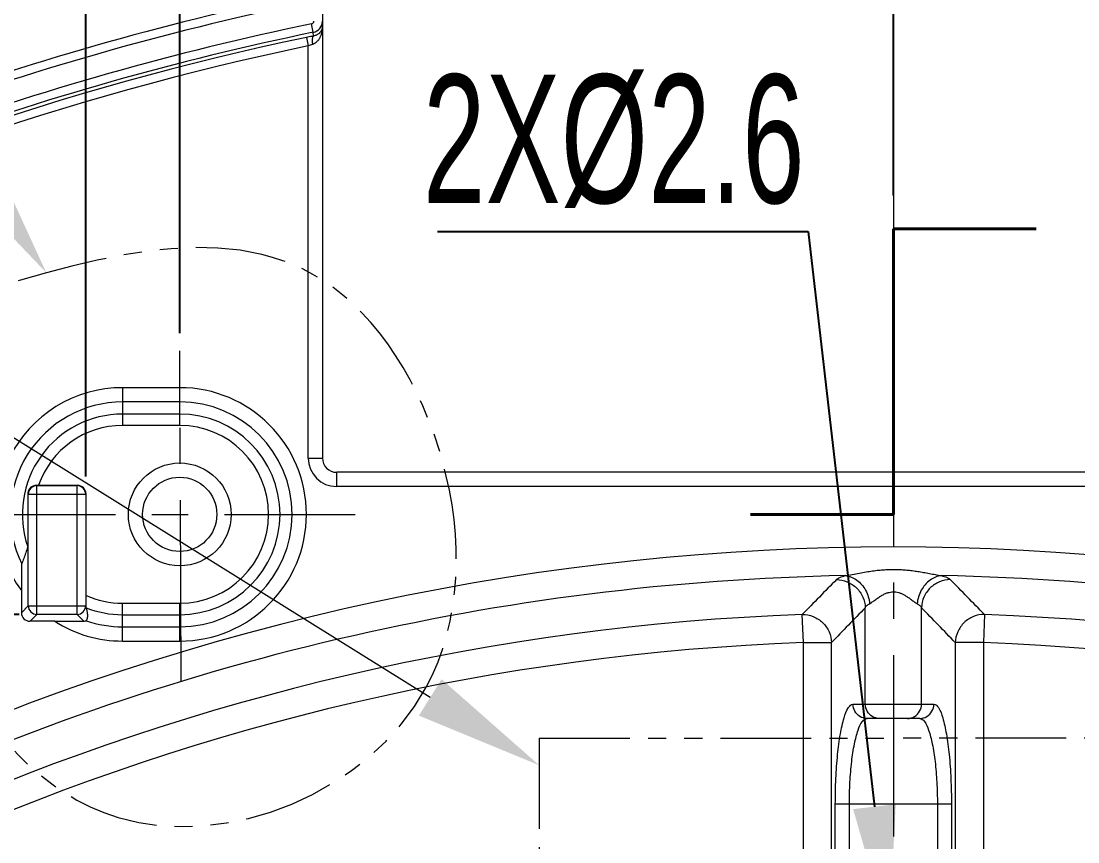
# Model space of a CAD drawing. Header units: millimetres. Extents: x 5536 to 6151, y 463 to 893.
# Drawn here: x 5709.11 to 5746.12, y 720.53 to 749.27 of the extents above; entities that cross this region are included whole.
import ezdxf

# ---------------------------------------------------------------- set-up
doc = ezdxf.new("R2010")
doc.units = ezdxf.units.MM
doc.header["$LTSCALE"] = 0.2
doc.linetypes.add('CENTER', pattern=[50.8, 31.75, -6.35, 6.35, -6.35])
doc.linetypes.add('PHANTOM2', pattern=[31.75, 15.875, -3.175, 3.175, -3.175, 3.175, -3.175])
doc.layers.get('0').update_dxf_attribs({"lineweight": 18})
for name, color, linetype, lineweight in [('poumianxian', 2, 'Continuous', 18), ('图层1', 1, 'CENTER', 18), ('图层3', 3, 'PHANTOM2', 18), ('图层4', 8, 'Continuous', 40), ('尺寸线', 3, 'Continuous', 18)]:
    doc.layers.add(name, color=color, linetype=linetype, lineweight=lineweight)
doc.styles.add('標準', font='', dxfattribs={"width": 0.667})
doc.styles.get('標準').set_extended_font_data('pmingliu')
doc.dimstyles.new('11111111111', dxfattribs={"dimtxt": 4.5, "dimasz": 4.5, "dimexe": 1.25, "dimexo": 0.625, "dimtad": 1, "dimtoh": 1, "dimdsep": 46, "dimtxsty": '標準', "dimblk": '_CAXARROW', "dimcen": 0, "dimdle": 9, "dimclrd": 6, "dimclre": 6, "dimclrt": 2, "dimadec": 0, "dimazin": 0, "dimtfac": 0.707107, "dimtofl": 0, "dimtmove": 2, "dimatfit": 3, "dimfxl": 0, "dimfrac": 2, "dimtolj": 1, "dimarcsym": 0})
doc.dimstyles.new('222222', dxfattribs={"dimtxt": 4.5, "dimasz": 4.5, "dimexe": 1.25, "dimexo": 0.625, "dimtad": 1, "dimdsep": 46, "dimtxsty": '標準', "dimblk": '_CAXARROW', "dimcen": 0, "dimdle": 9, "dimclrd": 6, "dimclre": 6, "dimclrt": 2, "dimadec": 0, "dimazin": 0, "dimtfac": 0.707107, "dimtofl": 0, "dimtmove": 2, "dimatfit": 3, "dimfxl": 0, "dimfrac": 2, "dimtolj": 1, "dimarcsym": 0})
doc.dimstyles.new('ISO-25', dxfattribs={"dimtxt": 2.5, "dimasz": 2.5, "dimexe": 1.25, "dimexo": 0.625, "dimtad": 1, "dimdsep": 46, "dimtxsty": 'Standard', "dimblk": '_CAXARROW', "dimcen": 0, "dimdle": 5, "dimclrd": 4, "dimclre": 4, "dimclrt": 3, "dimadec": 0, "dimazin": 0, "dimtfac": 0.707107, "dimtofl": 0, "dimtmove": 2, "dimatfit": 3, "dimfxl": 0, "dimfrac": 2, "dimarcsym": 0})
doc.dimstyles.new('zhijing', dxfattribs={"dimtxt": 4.5, "dimasz": 4.5, "dimexe": 1.25, "dimexo": 0.625, "dimtad": 1, "dimtoh": 1, "dimdsep": 46, "dimtxsty": '標準', "dimblk": '_CAXARROW', "dimcen": 0, "dimdle": 9, "dimclrd": 6, "dimclre": 6, "dimclrt": 2, "dimadec": 0, "dimazin": 0, "dimtfac": 0.707107, "dimtofl": 0, "dimtmove": 2, "dimatfit": 3, "dimfxl": 0, "dimfrac": 2, "dimtolj": 1, "dimarcsym": 0})

# ---------------------------------------------------------------- blocks, each defined once
blk = doc.blocks.new('*X4')
at = {"layer": 'poumianxian'}
blk.add_hatch(color=6, dxfattribs=at).paths.add_polyline_path([(5815.182, 723.919), (5816.22, 722.836), (5812.452, 720.263)], flags=0)
at = {"layer": 'poumianxian', "color": 6, "lineweight": -2}
blk.add_line((5838.466, 745.204), (5815.701, 723.377), dxfattribs=at)
at = {"layer": 'poumianxian', "insert": (5828.219, 739.866), "char_height": 4.5, "width": 64.97647, "attachment_point": 5, "rotation": 43.7937, "style": '標準'}
blk.add_mtext('\\T1.004;%%C201.68%%P0.5', dxfattribs=at)
blk = doc.blocks.new('_CAXARROW')
blk.add_hatch(color=0).paths.add_polyline_path([(0, 0), (-1, 0.125), (-1, -0.125)], flags=0)
blk = doc.blocks.new('*X9')
at = {"layer": 'poumianxian'}
blk.add_hatch(color=6, dxfattribs=at).paths.add_polyline_path([(5739.742, 721.849), (5738.251, 721.677), (5739.512, 717.292)], flags=0)
at = {"layer": 'poumianxian', "color": 6, "lineweight": -2}
for p, q in [((5723.694, 741.911), (5736.674, 741.911)), ((5736.674, 741.911), (5738.997, 721.763))]:
    blk.add_line(p, q, dxfattribs=at)
at = {"layer": 'poumianxian', "color": 2, "insert": (5729.871, 745.07), "char_height": 4.5, "width": 39.38568, "attachment_point": 5, "style": '標準'}
blk.add_mtext('\\T1.004;2X%%C2.6', dxfattribs=at)
blk = doc.blocks.new('*X10')
at = {"layer": 'poumianxian'}
blk.add_hatch(color=6, dxfattribs=at).paths.add_polyline_path([(5725.411, 706.874), (5725.191, 705.39), (5729.752, 705.472)], flags=0)
at = {"layer": 'poumianxian', "color": 6, "lineweight": -2}
for p, q in [((5641.463, 716.813), (5653.343, 716.813)), ((5653.343, 716.813), (5725.301, 706.132))]:
    blk.add_line(p, q, dxfattribs=at)
at = {"layer": 'poumianxian', "color": 2, "insert": (5647.09, 719.943), "char_height": 4.5, "width": 36.09904, "attachment_point": 5, "style": '標準'}
blk.add_mtext('\\T1.004;%%C20.03', dxfattribs=at)
blk = doc.blocks.new('*X16')
at = {"layer": 'poumianxian'}
for points in [[(5719.161, 759.1), (5719.161, 757.6), (5714.661, 758.35)], [(5735.161, 759.1), (5735.161, 757.6), (5739.661, 758.35)]]:
    blk.add_hatch(color=6, dxfattribs=at).paths.add_polyline_path(points, flags=0)
at = {"layer": 'poumianxian', "color": 6, "lineweight": -2}
for p, q in [((5714.661, 738.352), (5714.661, 759.6)), ((5739.661, 752.276), (5739.661, 759.6)), ((5719.161, 758.35), (5735.161, 758.35))]:
    blk.add_line(p, q, dxfattribs=at)
at = {"layer": 'poumianxian', "color": 2, "insert": (5727.161, 761.588), "char_height": 4.5, "width": 33.87493, "attachment_point": 5, "style": '標準'}
blk.add_mtext('\\T1.004;25%%P0.3', dxfattribs=at)
blk = doc.blocks.new('*X18')
at = {"layer": 'poumianxian'}
for points in [[(5633.571, 723.996), (5635.071, 723.996), (5634.321, 728.496)], [(5633.571, 648.974), (5635.071, 648.974), (5634.321, 644.474)]]:
    blk.add_hatch(color=6, dxfattribs=at).paths.add_polyline_path(points, flags=0)
at = {"layer": 'poumianxian', "color": 6, "lineweight": -2}
for p, q in [((5709.031, 728.496), (5633.071, 728.496)), ((5634.321, 723.996), (5634.321, 648.974)), ((5693.458, 644.474), (5633.071, 644.474))]:
    blk.add_line(p, q, dxfattribs=at)
at = {"layer": 'poumianxian', "color": 2, "insert": (5631.191, 685.597), "char_height": 4.5, "width": 27.30164, "attachment_point": 5, "rotation": 90, "style": '標準'}
blk.add_mtext('\\T1.004;84.02', dxfattribs=at)
blk = doc.blocks.new('*X19')
at = {"layer": 'poumianxian'}
for points in [[(5715.866, 773.33), (5715.866, 771.83), (5711.366, 772.58)], [(5735.161, 773.33), (5735.161, 771.83), (5739.661, 772.58)]]:
    blk.add_hatch(color=6, dxfattribs=at).paths.add_polyline_path(points, flags=0)
at = {"layer": 'poumianxian', "color": 6, "lineweight": -2}
for p, q in [((5711.366, 733.331), (5711.366, 773.83)), ((5739.661, 751.884), (5739.661, 773.83)), ((5715.866, 772.58), (5735.161, 772.58))]:
    blk.add_line(p, q, dxfattribs=at)
at = {"layer": 'poumianxian', "color": 2, "insert": (5725.431, 775.74), "char_height": 4.5, "width": 27.4097, "attachment_point": 5, "style": '標準'}
blk.add_mtext('\\T1.004;28.29', dxfattribs=at)
blk = doc.blocks.new('*X33')
at = {"layer": 'poumianxian'}
for points in [[(5749.661, 773.429), (5749.661, 771.929), (5754.161, 772.679)], [(5764.161, 773.429), (5764.161, 771.929), (5759.661, 772.679)]]:
    blk.add_hatch(color=6, dxfattribs=at).paths.add_polyline_path(points, flags=0)
at = {"layer": 'poumianxian', "color": 6, "lineweight": -2}
for p, q in [((5754.161, 745.826), (5754.161, 773.929)), ((5759.661, 748.799), (5759.661, 773.929)), ((5749.661, 772.679), (5745.161, 772.679)), ((5764.161, 772.679), (5774.758, 772.679))]:
    blk.add_line(p, q, dxfattribs=at)
at = {"layer": 'poumianxian', "color": 2, "insert": (5771.709, 775.852), "char_height": 4.5, "width": 14.53326, "attachment_point": 5, "style": '標準'}
blk.add_mtext('\\T1.004;5.5', dxfattribs=at)
blk = doc.blocks.new('*X38')
at = {"layer": 'poumianxian'}
for points in [[(5744.161, 759.1), (5744.161, 757.6), (5739.661, 758.35)], [(5749.661, 759.1), (5749.661, 757.6), (5754.161, 758.35)]]:
    blk.add_hatch(color=6, dxfattribs=at).paths.add_polyline_path(points, flags=0)
at = {"layer": 'poumianxian', "color": 6, "lineweight": -2}
for p, q in [((5739.661, 743.17), (5739.661, 759.6)), ((5754.161, 739.426), (5754.161, 759.6)), ((5749.661, 758.35), (5744.161, 758.35))]:
    blk.add_line(p, q, dxfattribs=at)
at = {"layer": 'poumianxian', "color": 2, "insert": (5747.355, 761.523), "char_height": 4.5, "width": 19.86393, "attachment_point": 5, "style": '標準'}
blk.add_mtext('\\T1.004;14.5', dxfattribs=at)
blk = doc.blocks.new('*X44')
at = {"color": 2, "char_height": 4.5, "attachment_point": 1, "style": '標準'}
for s, insert, width in [('\\T1.004;{\\H0.7x; +0.5}', (5741.524, 796.589), 23.95734), ('\\T1.004;96.19', (5732.152, 794.271), 61.44538), ('\\T1.004;{\\H0.7x;  0}', (5741.524, 791.972), 23.95734)]:
    blk.add_mtext(s, dxfattribs=dict(at, insert=insert, width=width))
blk = doc.blocks.new('*X43')
at = {"layer": 'poumianxian'}
for points in [[(5696.067, 788.628), (5696.067, 787.128), (5691.567, 787.878)], [(5783.254, 788.628), (5783.254, 787.128), (5787.754, 787.878)]]:
    blk.add_hatch(color=6, dxfattribs=at).paths.add_polyline_path(points, flags=0)
at = {"layer": 'poumianxian', "color": 6, "lineweight": -2}
for p, q in [((5691.567, 740.171), (5691.567, 789.128)), ((5787.754, 740.171), (5787.754, 789.128)), ((5783.254, 787.878), (5696.067, 787.878))]:
    blk.add_line(p, q, dxfattribs=at)
at = {"layer": 'poumianxian', "color": 2}
blk.add_blockref('*X44', (0, 0), dxfattribs=at)
blk = doc.blocks.new('*X78')
at = {"layer": 'poumianxian'}
blk.add_hatch(color=6, dxfattribs=at).paths.add_polyline_path([(5827.51, 710.522), (5828.348, 709.277), (5824.196, 707.386)], flags=0)
at = {"layer": 'poumianxian', "color": 6, "lineweight": -2}
blk.add_line((5850.063, 724.801), (5827.929, 709.899), dxfattribs=at)
at = {"layer": 'poumianxian', "color": 2, "insert": (5839.054, 721.293), "char_height": 4.5, "width": 64.97647, "attachment_point": 5, "rotation": 33.95, "style": '標準'}
blk.add_mtext('\\T1.004;%%C203.82%%P0.5', dxfattribs=at)

msp = doc.modelspace()

# ---------------------------------------------------------------- hatches: boundary and pattern name
at = {"layer": 'poumianxian'}
msp.add_hatch(color=6, dxfattribs=at).paths.add_polyline_path([(5708.078, 744.606), (5709.988, 740.463), (5706.838, 743.763)], flags=0)
at = {"layer": '尺寸线'}
msp.add_hatch(color=6, dxfattribs=at).paths.add_polyline_path([(5723.833, 726.227), (5727.257, 723.212), (5723.04, 724.953)], flags=0)

# ---------------------------------------------------------------- linework, layer by layer
for p, q in [((5719.661, 749.975), (5719.661, 749.103)), ((5719.341, 748.883), (5719.281, 749.176)), ((5719.342, 748.751), (5719.341, 748.883)), ((5719.661, 749.103), (5719.661, 733.974)), ((5719.099, 748.702), (5719.161, 748.409)), ((5719.161, 733.974), (5719.161, 748.409)), ((5712.661, 736.438), (5712.661, 735.115)), ((5714.661, 736.438), (5712.661, 736.438)), ((5714.661, 735.115), (5714.661, 736.438)), ((5714.661, 735.938), (5712.661, 735.938)), ((5714.661, 735.514), (5712.661, 735.514)), ((5714.661, 735.115), (5712.661, 735.115)), ((5719.161, 733.974), (5719.661, 733.974)), ((5720.161, 732.974), (5720.161, 733.474)), ((5759.161, 733.474), (5720.161, 733.474)), ((5709.656, 733.006), (5709.643, 733.019)), ((5709.656, 728.496), (5709.656, 733.006)), ((5709.656, 733.006), (5711.066, 733.006)), ((5709.718, 733.018), (5711.078, 733.018)), ((5711.066, 733.006), (5711.078, 733.018)), ((5711.066, 728.496), (5711.066, 733.006)), ((5759.161, 732.974), (5720.161, 732.974)), ((5709.341, 732.721), (5709.356, 732.706)), ((5709.356, 728.796), (5709.356, 732.706)), ((5709.356, 732.706), (5711.366, 732.706)), ((5711.366, 732.706), (5711.378, 732.718)), ((5711.366, 732.706), (5711.366, 728.796)), ((5711.378, 729.164), (5711.378, 732.718)), ((5709.116, 729.332), (5709.116, 728.557)), ((5712.661, 727.564), (5712.661, 728.887)), ((5712.661, 728.887), (5714.661, 728.887)), ((5714.661, 727.564), (5714.661, 728.887)), ((5709.356, 728.796), (5709.116, 728.557)), ((5709.356, 728.796), (5711.366, 728.796)), ((5711.382, 728.78), (5711.366, 728.796)), ((5738.676, 725.353), (5738.676, 728.731)), ((5740.646, 725.353), (5740.646, 728.731)), ((5709.656, 728.496), (5709.416, 728.257)), ((5710.281, 728.257), (5709.416, 728.257)), ((5711.066, 728.496), (5709.656, 728.496)), ((5711.066, 728.496), (5711.3, 728.262)), ((5712.661, 728.488), (5714.661, 728.488)), ((5736.508, 727.511), (5736.471, 728.495)), ((5742.851, 728.495), (5742.813, 727.511)), ((5712.661, 728.064), (5714.661, 728.064)), ((5712.661, 727.564), (5714.661, 727.564)), ((5736.508, 717.562), (5736.508, 727.511)), ((5736.508, 727.511), (5737.493, 727.511)), ((5737.493, 719.143), (5737.493, 727.511)), ((5741.828, 727.511), (5741.828, 719.143)), ((5742.813, 727.511), (5741.828, 727.511)), ((5742.813, 727.511), (5742.813, 717.562)), ((5738.244, 725.353), (5741.077, 725.353)), ((5740.585, 724.853), (5738.737, 724.853)), ((5737.627, 719.241), (5737.627, 721.853)), ((5741.694, 721.853), (5737.627, 721.853)), ((5738.12, 719.241), (5738.12, 721.853)), ((5741.202, 721.853), (5741.202, 719.241)), ((5741.694, 721.853), (5741.694, 719.241))]:
    msp.add_line(p, q)
for radius in [1.8, 1.3]:
    msp.add_circle((5714.661, 732.001), radius)
for centre, radius, start, end in [((5739.661, 650.474), 101.851, 101.53113, 118.11236), ((5739.661, 650.474), 101.551, 101.53112, 118.11236), ((5719.261, 749.274), 0.1, 281.7065, 0.0282), ((5719.261, 749.273), 0.399, 281.6579, 359.9942), ((5739.661, 650.474), 100.785, 101.6663, 118.30827), ((5739.661, 650.474), 100.485, 101.6663, 118.30827), ((5718.672, 749.103), 0.989, 352.8501, 0.0178), ((5739.661, 650.474), 100.358, 101.82253, 131.34562), ((5721.897, 735.338), 13.654, 101.6522, 101.8244), ((5721.818, 735.728), 13.256, 100.7654, 101.6558), ((5720.236, 748.616), 0.937, 181.2612, 189.744), ((5739.661, 650.474), 100.058, 101.82253, 131.34965), ((5721.008, 742.89), 5.821, 106.9449, 108.505), ((5739.661, 650.474), 101.908, 118.44247, 254.63694), ((5739.661, 650.474), 101.608, 118.44247, 254.63694), ((5739.661, 650.474), 100.842, 118.67849, 254.51733), ((5739.661, 650.474), 100.543, 118.67849, 254.51733), ((5712.661, 732.001), 4.437, 90, 216.9791), ((5714.661, 732.001), 4.437, 270, 90), ((5712.661, 732.001), 3.937, 90, 206.0899), ((5714.661, 732.001), 3.937, 270, 90), ((5712.661, 732.001), 3.513, 90, 198.8929), ((5714.661, 732.001), 3.513, 270, 90), ((5712.661, 732.001), 3.114, 90, 160.9275), ((5714.661, 732.001), 3.114, 270, 90), ((5720.161, 733.974), 1, 180, 270), ((5720.161, 733.974), 0.5, 180, 270), ((5709.656, 732.706), 0.3, 90.0209, 179.9791), ((5709.718, 758.185), 25.167, 269.8303, 270.0006), ((5711.066, 732.706), 0.3, 0.0209, 89.9791), ((5739.661, 644.474), 86.384, 65.64638, 114.35361), ((5739.661, 644.474), 85.399, 91.13132, 115.21004), ((5906.537, 562.818), 237.427, 135.33637, 135.74889), ((5739.661, 644.474), 85.399, 64.78996, 88.86889), ((5573.184, 563.21), 236.867, 44.25062, 44.66411), ((5712.661, 732.001), 3.114, 245.6757, 270), ((5709.656, 728.796), 0.3, 180.0209, 269.979), ((5711.066, 728.796), 0.3, 270.0209, 359.979), ((5712.661, 732.001), 3.513, 248.6408, 270), ((5905.655, 565.606), 233.435, 135.66903, 136.08607), ((5574.062, 565.99), 232.883, 43.91344, 44.33146), ((5739.661, 644.474), 84.082, 92.17418, 177.24672), ((5712.661, 732.001), 4.437, 237.5577, 270), ((5712.661, 732.001), 3.937, 251.0448, 270), ((5739.661, 644.474), 84.082, 2.75328, 87.82582), ((5739.661, 644.474), 83.097, 92.17418, 177.24672), ((5739.661, 644.474), 83.097, 2.75328, 87.82582)]:
    msp.add_arc(centre, radius, start, end)
for centre, start_param, end_param in [((5711.078, 732.718), 2.356347, 3.926839), ((5709.416, 728.557), 5.497939, 7.068431)]:
    msp.add_ellipse(centre, major_axis=(-0.212, -0.212), ratio=0.999695, start_param=start_param, end_param=end_param)
for points, knots in [([(5719.637, 748.981), (5719.634, 748.974), (5719.628, 748.958), (5719.615, 748.935), (5719.599, 748.91), (5719.582, 748.888), (5719.563, 748.866), (5719.541, 748.845), (5719.516, 748.825), (5719.485, 748.804), (5719.447, 748.783), (5719.399, 748.764), (5719.362, 748.755), (5719.342, 748.751)], [0, 0, 0, 0, 8129.752208, 19717.415769, 30817.549842, 41722.596002, 52755.090768, 64290.600648, 76788.139491, 90825.201295, 107177.966134, 126873.764042, 150895.893044, 150895.893044, 150895.893044, 150895.893044]), ([(5719.653, 748.98), (5719.652, 748.973), (5719.648, 748.945), (5719.64, 748.899), (5719.628, 748.85), (5719.619, 748.822), (5719.615, 748.811)], [0, 0, 0, 0, 7577.438166, 28709.521918, 47796.669027, 59589.722898, 59589.722898, 59589.722898, 59589.722898]), ([(5719.661, 749.103), (5719.661, 749.089), (5719.659, 749.062), (5719.652, 749.025), (5719.644, 748.998), (5719.638, 748.984), (5719.637, 748.981)], [0, 0, 0, 0, 19988.943542, 38000.605955, 54410.337232, 59589.31342, 59589.31342, 59589.31342, 59589.31342]), ([(5719.342, 748.751), (5719.323, 748.744), (5719.3, 748.683), (5719.298, 748.631), (5719.298, 748.596)], [0, 0, 0, 0, 11980.507579, 33600.686876, 33600.686876, 33600.686876, 33600.686876]), ([(5719.493, 748.583), (5719.485, 748.574), (5719.465, 748.552), (5719.428, 748.518), (5719.396, 748.496), (5719.378, 748.486)], [0, 0, 0, 0, 10447.303176, 27539.098504, 46947.775097, 46947.775097, 46947.775097, 46947.775097]), ([(5719.615, 748.811), (5719.614, 748.805), (5719.607, 748.785), (5719.594, 748.751), (5719.575, 748.71), (5719.554, 748.67), (5719.53, 748.632), (5719.509, 748.603), (5719.496, 748.587), (5719.493, 748.583)], [0, 0, 0, 0, 6277.262452, 24278.893326, 41436.047669, 58230.89018, 75166.789816, 92787.779084, 98923.055508, 98923.055508, 98923.055508, 98923.055508]), ([(5709.643, 733.019), (5709.602, 733.019), (5709.521, 733.002), (5709.421, 732.934), (5709.356, 732.836), (5709.341, 732.759), (5709.341, 732.721)], [0, 0, 0, 0, 15683.39361, 30600.083724, 44962.565787, 59547.497013, 59547.497013, 59547.497013, 59547.497013]), ([(5709.341, 732.721), (5709.341, 732.672), (5709.342, 732.571), (5709.342, 732.413), (5709.342, 732.244), (5709.342, 732.066), (5709.342, 731.884), (5709.342, 731.701), (5709.342, 731.526), (5709.341, 731.364), (5709.341, 731.22), (5709.34, 731.095), (5709.341, 730.991), (5709.336, 730.916), (5709.34, 730.876), (5709.337, 730.863)], [0, 0, 0, 0, 13857.901085, 28954.576797, 45093.856084, 62058.726377, 79596.044718, 97259.07048, 114222.113478, 129683.488695, 143312.083881, 155356.390982, 165400.244441, 173083.112496, 176751.520453, 176751.520453, 176751.520453, 176751.520453]), ([(5709.337, 730.863), (5709.315, 730.792), (5709.27, 730.656), (5709.198, 730.458), (5709.149, 730.331), (5709.125, 730.27)], [0, 0, 0, 0, 16602.039612, 32100.254327, 46912.662047, 46912.662047, 46912.662047, 46912.662047]), ([(5709.125, 730.27), (5709.12, 730.258), (5709.126, 730.214), (5709.119, 730.134), (5709.12, 730.016), (5709.118, 729.875), (5709.117, 729.712), (5709.116, 729.529), (5709.116, 729.4), (5709.116, 729.332)], [0, 0, 0, 0, 3978.87994, 13244.262069, 25919.672736, 40954.274086, 58114.931348, 77407.602352, 98859.448497, 98859.448497, 98859.448497, 98859.448497]), ([(5737.974, 729.856), (5738.057, 729.868), (5738.222, 729.899), (5738.466, 729.946), (5738.703, 729.988), (5738.928, 730.022), (5739.143, 730.048), (5739.349, 730.065), (5739.549, 730.073), (5739.745, 730.074), (5739.939, 730.067), (5740.132, 730.052), (5740.324, 730.031), (5740.519, 730.003), (5740.719, 729.97), (5740.925, 729.932), (5741.135, 729.892), (5741.276, 729.867), (5741.347, 729.856)], [0, 0, 0, 0, 16023.66602, 32036.98595, 47329.228379, 61901.949079, 75612.042805, 88626.030072, 101239.053204, 113690.207513, 126039.156898, 138322.600964, 150573.889056, 162974.97615, 175818.827568, 189245.697459, 202991.467931, 216575.08466, 216575.08466, 216575.08466, 216575.08466]), ([(5737.668, 729.716), (5737.7, 729.748), (5737.802, 729.802), (5737.909, 729.837), (5737.975, 729.856)], [0, 0, 0, 0, 13452.080338, 33762.218673, 33762.218673, 33762.218673, 33762.218673]), ([(5737.668, 729.716), (5737.796, 729.715), (5738.056, 729.661), (5738.386, 729.442), (5738.612, 729.118), (5738.672, 728.859), (5738.676, 728.731)], [0, 0, 0, 0, 14908.540462, 29938.560208, 44968.569715, 59877.085462, 59877.085462, 59877.085462, 59877.085462]), ([(5737.975, 729.856), (5738.118, 729.843), (5738.412, 729.72), (5738.718, 729.353), (5738.813, 729.035), (5738.828, 728.871)], [0, 0, 0, 0, 14572.137633, 30537.203296, 47165.663275, 47165.663275, 47165.663275, 47165.663275]), ([(5741.346, 729.856), (5741.203, 729.843), (5740.91, 729.72), (5740.604, 729.352), (5740.508, 729.035), (5740.494, 728.871)], [0, 0, 0, 0, 14579.481872, 30551.313529, 47186.092702, 47186.092702, 47186.092702, 47186.092702]), ([(5741.653, 729.716), (5741.525, 729.715), (5741.265, 729.661), (5740.936, 729.442), (5740.709, 729.118), (5740.649, 728.859), (5740.646, 728.731)], [0, 0, 0, 0, 14916.233551, 29954.015259, 44991.796965, 59908.030516, 59908.030516, 59908.030516, 59908.030516]), ([(5741.347, 729.856), (5741.412, 729.837), (5741.519, 729.802), (5741.622, 729.748), (5741.653, 729.716)], [0, 0, 0, 0, 20398.283423, 33785.071383, 33785.071383, 33785.071383, 33785.071383]), ([(5738.828, 728.871), (5738.87, 728.896), (5738.951, 728.954), (5739.069, 729.041), (5739.184, 729.122), (5739.296, 729.188), (5739.402, 729.239), (5739.505, 729.272), (5739.605, 729.289), (5739.703, 729.29), (5739.8, 729.276), (5739.896, 729.247), (5739.991, 729.206), (5740.088, 729.153), (5740.186, 729.089), (5740.287, 729.016), (5740.388, 728.941), (5740.458, 728.892), (5740.494, 728.871)], [0, 0, 0, 0, 16775.898904, 34059.139034, 50274.070145, 65145.211907, 78496.453404, 90621.347857, 102000.405357, 113090.732468, 124196.465152, 135563.576461, 147356.74934, 159804.337739, 173192.236694, 187574.222361, 202405.255493, 216606.874394, 216606.874394, 216606.874394, 216606.874394]), ([(5711.382, 728.78), (5711.38, 728.832), (5711.379, 728.96), (5711.378, 729.088), (5711.378, 729.164)], [0, 0, 0, 0, 13624.323653, 33600.495004, 33600.495004, 33600.495004, 33600.495004]), ([(5711.381, 728.729), (5711.386, 728.714), (5711.394, 728.686), (5711.404, 728.646), (5711.412, 728.61), (5711.417, 728.578), (5711.422, 728.549), (5711.424, 728.523), (5711.426, 728.499), (5711.427, 728.477), (5711.428, 728.457), (5711.427, 728.434), (5711.426, 728.407), (5711.422, 728.379), (5711.417, 728.355), (5711.411, 728.335), (5711.404, 728.316), (5711.395, 728.297), (5711.387, 728.284), (5711.382, 728.277)], [0, 0, 0, 0, 22704.650823, 42839.120241, 60777.131464, 76813.853515, 91198.997529, 104150.317832, 115862.010381, 126510.660983, 136260.553247, 145259.026487, 161359.874318, 175230.600955, 187165.142836, 197429.166257, 206261.272434, 217287.985153, 228847.520625, 228847.520625, 228847.520625, 228847.520625]), ([(5738.676, 728.731), (5738.689, 728.759), (5738.736, 728.813), (5738.794, 728.852), (5738.828, 728.871)], [0, 0, 0, 0, 14839.334307, 33770.629378, 33770.629378, 33770.629378, 33770.629378]), ([(5740.494, 728.871), (5740.528, 728.852), (5740.586, 728.813), (5740.632, 728.759), (5740.646, 728.731)], [0, 0, 0, 0, 18955.458393, 33781.893345, 33781.893345, 33781.893345, 33781.893345]), ([(5710.281, 728.257), (5710.346, 728.257), (5710.469, 728.257), (5710.646, 728.257), (5710.806, 728.258), (5710.95, 728.259), (5711.079, 728.26), (5711.195, 728.261), (5711.267, 728.261), (5711.3, 728.262)], [0, 0, 0, 0, 18914.418197, 36034.790838, 51469.828607, 65372.077462, 77931.158369, 89200.837928, 98899.817131, 98899.817131, 98899.817131, 98899.817131]), ([(5711.3, 728.262), (5711.32, 728.262), (5711.345, 728.269), (5711.377, 728.271), (5711.382, 728.277)], [0, 0, 0, 0, 23963.76499, 33602.157755, 33602.157755, 33602.157755, 33602.157755]), ([(5736.471, 728.495), (5736.6, 728.495), (5736.863, 728.446), (5737.198, 728.228), (5737.428, 727.901), (5737.49, 727.641), (5737.493, 727.511)], [0, 0, 0, 0, 14904.75406, 29934.682091, 44964.61013, 59869.364201, 59869.364201, 59869.364201, 59869.364201]), ([(5742.851, 728.495), (5742.721, 728.495), (5742.458, 728.446), (5742.123, 728.228), (5741.893, 727.901), (5741.832, 727.641), (5741.828, 727.511)], [0, 0, 0, 0, 14918.99459, 29963.270332, 45007.528095, 59926.480062, 59926.480062, 59926.480062, 59926.480062]), ([(5737.627, 721.853), (5737.627, 722.151), (5737.64, 722.73), (5737.698, 723.553), (5737.785, 724.264), (5737.912, 724.824), (5738.025, 725.179), (5738.178, 725.353), (5738.244, 725.353)], [0, 0, 0, 0, 21143.32181, 41124.56296, 58516.228632, 72179.325368, 81294.728054, 86010.066601, 86010.066601, 86010.066601, 86010.066601]), ([(5738.737, 724.853), (5738.652, 724.853), (5738.478, 724.9), (5738.29, 725.092), (5738.244, 725.267), (5738.244, 725.353)], [0, 0, 0, 0, 15622.639029, 31349.872267, 47181.008688, 47181.008688, 47181.008688, 47181.008688]), ([(5740.585, 724.853), (5740.67, 724.853), (5740.844, 724.9), (5741.031, 725.092), (5741.077, 725.267), (5741.077, 725.353)], [0, 0, 0, 0, 15627.534002, 31361.391808, 47202.065015, 47202.065015, 47202.065015, 47202.065015]), ([(5741.077, 725.353), (5741.144, 725.353), (5741.297, 725.178), (5741.409, 724.823), (5741.536, 724.263), (5741.623, 723.551), (5741.682, 722.729), (5741.694, 722.15), (5741.694, 721.853)], [0, 0, 0, 0, 4737.723525, 13863.547976, 27542.246974, 44949.834465, 64973.157391, 86068.914268, 86068.914268, 86068.914268, 86068.914268]), ([(5738.12, 721.853), (5738.12, 722.11), (5738.132, 722.607), (5738.191, 723.313), (5738.279, 723.923), (5738.404, 724.4), (5738.522, 724.713), (5738.673, 724.853), (5738.737, 724.853)], [0, 0, 0, 0, 21036.925036, 40773.104659, 57957.79426, 71539.430242, 80801.934268, 86021.549415, 86021.549415, 86021.549415, 86021.549415]), ([(5739.168, 724.853), (5739.083, 724.853), (5738.91, 724.9), (5738.784, 725.028), (5738.742, 725.103)], [0, 0, 0, 0, 16834.19558, 33781.099511, 33781.099511, 33781.099511, 33781.099511]), ([(5740.153, 724.853), (5740.238, 724.853), (5740.412, 724.9), (5740.537, 725.028), (5740.58, 725.103)], [0, 0, 0, 0, 16838.706695, 33790.149222, 33790.149222, 33790.149222, 33790.149222]), ([(5740.585, 724.853), (5740.649, 724.853), (5740.799, 724.713), (5740.918, 724.399), (5741.043, 723.922), (5741.131, 723.312), (5741.189, 722.606), (5741.202, 722.109), (5741.202, 721.853)], [0, 0, 0, 0, 5242.668131, 14512.50126, 28106.224454, 45304.287582, 65080.260227, 86064.498985, 86064.498985, 86064.498985, 86064.498985])]:
    msp.add_open_spline(points, degree=3, knots=knots)
for points in [[(5719.378, 748.486), (5719.357, 748.474), (5719.335, 748.464), (5719.312, 748.458)], [(5711.381, 728.729), (5711.376, 728.745), (5711.382, 728.763), (5711.382, 728.78)], [(5738.742, 725.103), (5738.699, 725.178), (5738.676, 725.267), (5738.676, 725.353)], [(5740.58, 725.103), (5740.622, 725.178), (5740.646, 725.267), (5740.646, 725.353)]]:
    msp.add_open_spline(points, degree=3)
at = {"layer": '图层1'}
for p, q in [((5739.661, 757.554), (5739.661, 659.843)), ((5714.712, 726.147), (5714.661, 737.727)), ((5706.065, 732.001), (5720.801, 732.001))]:
    msp.add_line(p, q, dxfattribs=at)
at = {"layer": '图层3'}
for p, q in [((5727.257, 724.159), (5727.257, 686.153)), ((5727.257, 724.159), (5739.661, 724.159)), ((5752.064, 724.159), (5739.661, 724.159))]:
    msp.add_line(p, q, dxfattribs=at)
msp.add_open_spline([(5706.34, 739.353), (5711.234, 740.913), (5721.525, 744.194), (5727.573, 724.849), (5712.833, 718.8), (5704.595, 728.112), (5705.686, 735.141), (5706.34, 739.353)], degree=3, knots=[0, 0, 0, 0, 18944.329263, 39830.863099, 56462.329782, 68084.811393, 85455.576616, 85455.576616, 85455.576616, 85455.576616], dxfattribs=at)
at = {"layer": '图层4'}
for p, q in [((5739.661, 742.001), (5744.661, 742.001)), ((5739.661, 742.001), (5739.661, 737.001)), ((5739.661, 732.001), (5739.661, 737.001)), ((5739.661, 732.001), (5734.661, 732.001))]:
    msp.add_line(p, q, dxfattribs=at)
at = {"layer": '尺寸线', "color": 6}
msp.add_line((5723.437, 725.59), (5680.873, 752.086), dxfattribs=at)

# ---------------------------------------------------------------- dimensions: what is measured, and where the dimension line sits
at = {"layer": 'poumianxian'}
for base, p1, p2, text, picture, middle in [((5691.567, 787.878), (5787.754, 739.546), (5691.567, 739.546), '\\A1;96.19{\\H1.4x;{\\H0.5x;\\S +0.5^   0;}}', '*X43', (5739.832, 787.878)), ((5739.661, 758.35), (5714.661, 737.727), (5739.661, 751.651), '25%%P0.3', '*X16', (5727.161, 758.35))]:
    dim = msp.add_linear_dim(base=base, p1=p1, p2=p2, text=text, dimstyle='11111111111', override={"dimsah": 1, "dimtfill": 1}, dxfattribs=at)
    dim.commit()
    dim.dimension.update_dxf_attribs({"geometry": picture, "text_midpoint": middle})
for base, p1, p2, dimstyle, picture, middle in [((5739.6607, 772.5803), (5711.3659, 732.7062), (5739.6607, 751.2589), '11111111111', '*X19', (5725.4308, 772.5803)), ((5759.661, 772.679), (5754.161, 745.201), (5759.661, 748.174), '11111111111', '*X33', (5771.709, 772.679)), ((5739.661, 758.35), (5754.161, 738.801), (5739.661, 742.545), '222222', '*X38', (5747.355, 758.35))]:
    dim = msp.add_linear_dim(base=base, p1=p1, p2=p2, dimstyle=dimstyle, override={"dimsah": 1, "dimtfill": 1, "dimtzin": 8}, dxfattribs=at)
    dim.commit()
    dim.dimension.update_dxf_attribs({"geometry": picture, "text_midpoint": middle})
for p1, p2, text, dimstyle, override, picture, middle in [((5666.869, 580.684), (5812.452, 720.263), '%%C201.68%%P0.5', 'ISO-25', {"dimtxt": 4.5, "dimasz": 4.5, "dimpost": '%%C<>', "dimtxsty": '標準', "dimsah": 1, "dimclrd": 6, "dimclre": 6, "dimclrt": 256, "dimtfill": 1, "dimtolj": 1}, '*X4', (5830.46, 737.528)), ((5739.81, 714.71), (5739.512, 717.292), '2X%%C2.6', 'zhijing', {"dimpost": '%%C<>', "dimsah": 1, "dimtfill": 1}, '*X9', (5729.871, 741.911)), ((5655.125, 593.561), (5824.196, 707.386), '%%C203.82%%P0.5', '222222', {"dimpost": '%%C<>', "dimsah": 1, "dimtfill": 1}, '*X78', (5839.054, 721.293))]:
    dim = msp.add_diameter_dim_2p(p1=p1, p2=p2, text=text, dimstyle=dimstyle, override=override, dxfattribs=at)
    dim.commit()
    dim.dimension.update_dxf_attribs({"geometry": picture, "text_midpoint": middle, "dimtype": 163})
dim = msp.add_linear_dim(base=(5634.321, 644.474), p1=(5709.656, 728.496), p2=(5694.083, 644.474), angle=90, dimstyle='11111111111', override={"dimsah": 1, "dimtfill": 1, "dimtzin": 8}, dxfattribs=at)
dim.commit()
dim.dimension.update_dxf_attribs({"geometry": '*X18', "text_midpoint": (5634.321, 685.597)})
dim = msp.add_diameter_dim_2p(p1=(5749.569, 702.53), p2=(5729.752, 705.472), dimstyle='zhijing', override={"dimpost": '%%C<>', "dimsah": 1, "dimtfill": 1, "dimtzin": 8}, dxfattribs=at)
dim.commit()
dim.dimension.update_dxf_attribs({"geometry": '*X10', "text_midpoint": (5653.343, 716.813), "dimtype": 163})

doc.saveas('drawing.dxf')
